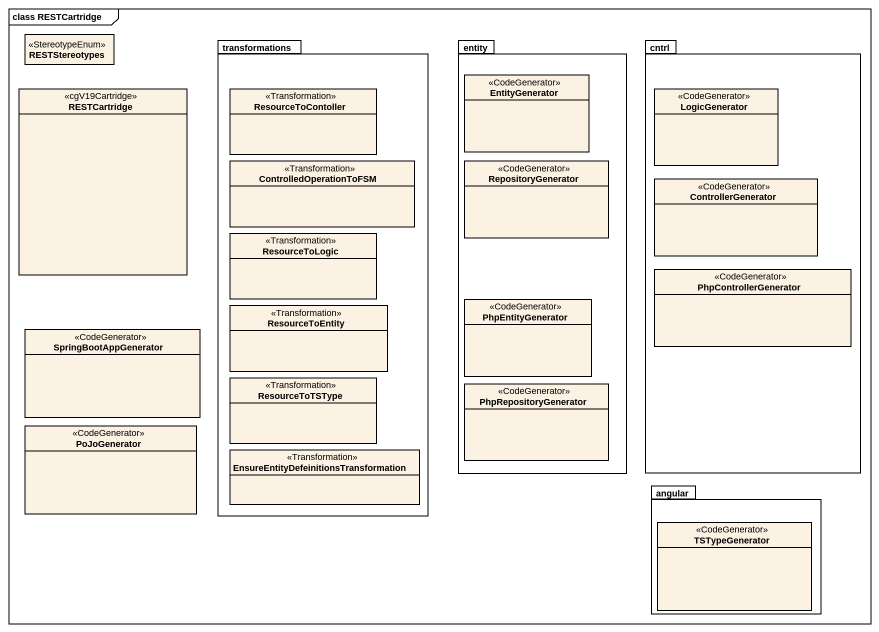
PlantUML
@startuml
mainframe class RESTCartridge
hide circle
hide empty members
class RESTStereotypes <<StereotypeEnum>>
package transformations {
  class ResourceToContoller <<Transformation>>
  class ControlledOperationToFSM <<Transformation>>
  class ResourceToLogic <<Transformation>>
  class ResourceToEntity <<Transformation>>
  class ResourceToTSType <<Transformation>>
  class "EnsureEntityDefeinitionsTransformation" as EnsureEntityDefeinitionsTran <<Transformation>>
}
package "entity" as entity_ {
  class EntityGenerator <<CodeGenerator>>
  class RepositoryGenerator <<CodeGenerator>>
  class PhpEntityGenerator <<CodeGenerator>>
  class PhpRepositoryGenerator <<CodeGenerator>>
}
package cntrl {
  class LogicGenerator <<CodeGenerator>>
  class ControllerGenerator <<CodeGenerator>>
  class PhpControllerGenerator <<CodeGenerator>>
}
class RESTCartridge <<cgV19Cartridge>>
class SpringBootAppGenerator <<CodeGenerator>>
class PoJoGenerator <<CodeGenerator>>
package angular {
  class TSTypeGenerator <<CodeGenerator>>
}
@enduml
